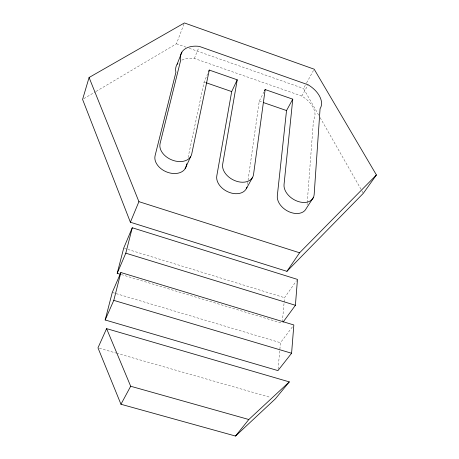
<?xml version="1.0" encoding="UTF-8"?>
<svg xmlns="http://www.w3.org/2000/svg" width="459" height="459" viewBox="0 0 459 459"><rect width="100%" height="100%" fill="white"/><g stroke="black" fill="none" stroke-linecap="round" stroke-linejoin="round"><path stroke-width="0.34" stroke-dasharray="2.29 1.72" d="M307.077 204.817L307.186 203.394M307.237 202.677L313.503 119.885A23.157 14.631 28.8 0 0 301.81 96.057L194.358 58.448A23.679 15.153 23.8 0 0 180.381 60.978M278.068 369.214L280.466 342.718L292.549 326.688M282.354 321.868L284.092 302.676M284.155 301.965L284.546 297.696L296.657 280.552M247.435 184.495L247.935 180.961M248.038 180.255L259.26 101.118L263.914 91.984M188.07 157.517L204.094 82.029L207.64 73.842M96.08 91.416L176.417 43.794L184.409 22.95M194.358 58.448L198.781 47.667M318.712 115.163L303.497 88.484L306.251 83.509M306.595 82.884L313.491 70.439M301.81 96.057L308.092 84.777M83.813 98.685L95.466 91.777M99.351 348.249L115.852 352.988M116.54 353.183L270.575 397.431M112.266 292.452L280.466 342.718M121.314 274.551L282.228 323.291M124.383 248.342L127.12 249.185M127.809 249.398L284.546 297.696M204.094 82.029L205.437 82.494M259.26 101.118L262.588 102.265M176.417 43.794L185.878 47.122M189.257 48.31L303.497 88.484M320.13 117.642L363.316 193.319"/><path stroke-width="0.69" d="M291.591 353.246L293.84 324.966L120.878 272.52L112.266 292.452L105.163 319.975L277.942 370.608L291.591 353.246L113.786 300.37L105.163 319.975M283.048 322.161L295.407 305.292L297.466 279.411L132.267 227.762L123.7 248.13L117.206 273.312L120.625 274.344M292.762 99.178L284.041 184.547A16.335 11.177 31.6 0 0 298.08 201.467A16.335 11.177 31.6 0 0 314.163 194.518L320.072 108.703A23.478 14.59 28.8 0 0 308.092 84.777L199.304 46.399A24.011 15.118 23.9 0 0 180.72 60.1L160.088 143.524A16.742 11.739 23.7 0 0 173.238 160.461A16.742 11.739 23.7 0 0 191.73 154L209.275 70.061L237.228 79.809L222.672 164.236A16.495 11.486 27.8 0 0 236.282 181.167A16.495 11.486 27.8 0 0 253.546 174.454L265.153 89.551L292.762 99.178L286.531 110.55L277.311 195.781A16.088 11.177 31.7 0 0 289.147 211.817A16.088 11.177 31.7 0 0 306.285 208.426L313.44 197.416M237.228 79.809L231.692 91.576L216.791 175.917A16.243 11.481 27.8 0 0 229.345 192.424A16.243 11.481 27.8 0 0 246.976 187.1M186.733 163.806L186.285 165.906A16.484 11.733 23.6 0 1 168 172.458A16.484 11.733 23.6 0 1 155.096 155.664L175.906 72.275A23.679 15.153 23.8 0 1 177.868 63.222M113.786 300.37L120.878 272.52M117.206 273.312L125.8 253.173L132.267 227.762M89.08 77.502L82.586 99.414L130.385 222.225L286.932 271.326L363.316 193.319L376.414 174.959L314.18 69.194L184.409 22.95L89.08 77.502L138.916 201.656L130.385 222.225M177.094 64.312L181.879 52.142M208.73 71.323L209.275 70.061M106.591 328.627L97.974 347.853L120.964 404.259L235.513 436.05L275.389 398.814L289.313 381.888L106.591 328.627L130.683 386.249L120.964 404.259M185.12 168.734L190.565 156.829M264.533 90.767L265.153 89.551M246.288 188.769L252.605 177.317M286.932 271.326L299.584 252.777L376.414 174.959M235.513 436.05L248.818 419.509L289.313 381.888M130.683 386.249L248.818 419.509M125.8 253.173L295.407 305.292M138.916 201.656L299.584 252.777M206.114 82.729L231.692 91.576M263.248 102.5L286.531 110.55"/></g></svg>
